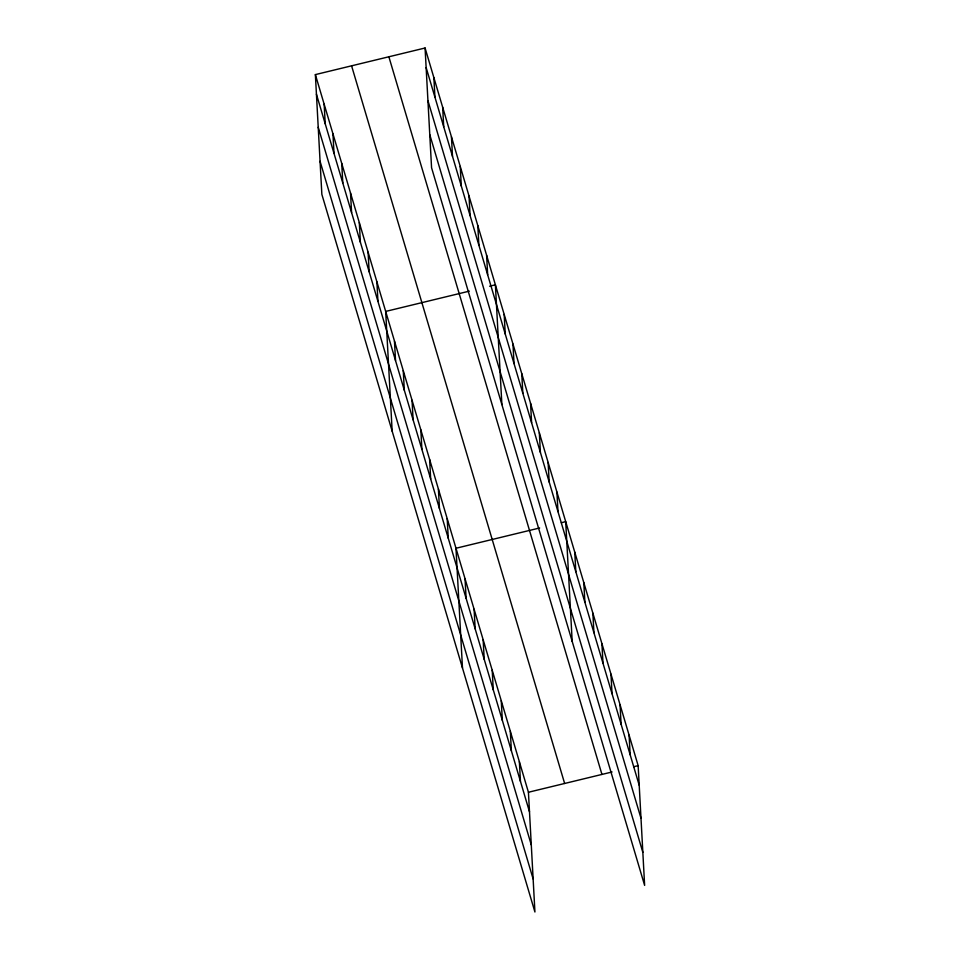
<?xml version="1.0" encoding="UTF-8"?>
<svg xmlns="http://www.w3.org/2000/svg" width="960" height="960" viewBox="0 0 960 960"><rect width="100%" height="100%" fill="white"/><g stroke="black" fill="none" stroke-linecap="round" stroke-linejoin="round"><path stroke-width="1.44" d="M315.372 74.604L528.432 792.252L534.924 912L321.852 194.352L315.372 74.604L425.076 48L638.148 765.648L644.628 885.396L431.568 167.748L425.076 48M469.32 291.144L385.68 311.424L392.16 431.172M489.6 286.224L495.396 284.82L501.876 404.568M539.64 527.976L455.988 548.256L462.48 668.004M561.36 522.708L565.704 521.652L572.184 641.388M528.432 792.252L612.084 771.972M633.804 766.704L638.148 765.648M426.144 67.584L639.204 785.232M427.932 100.632L640.992 818.292M429.78 134.688L642.84 852.348M388.872 56.784L601.944 774.432M351.576 65.82L564.636 783.48M316.428 94.188L529.5 811.836M318.216 127.236L531.288 844.896M320.064 161.292L533.124 878.952M629.088 735.156L630.156 754.74M620.04 704.652L621.096 724.236M610.98 674.148L612.036 693.732M601.92 643.656L602.988 663.24M592.872 613.152L593.928 632.736M583.812 582.648L584.88 602.232M574.764 552.156L575.82 571.728M556.92 492.048L557.976 511.632M548.124 462.444L549.192 482.028M539.34 432.84L540.396 452.424M530.544 403.236L531.612 422.82M521.76 373.632L522.816 393.216M512.976 344.028L514.032 363.612M504.18 314.424L505.248 334.008M519.384 761.76L520.44 781.344M486.6 255.228L487.668 274.8M510.324 731.256L511.38 750.84M477.816 225.624L478.872 245.196M501.264 700.752L502.332 720.336M469.02 196.02L470.088 215.604M492.216 670.26L493.272 689.844M460.236 166.416L461.292 186M483.156 639.756L484.212 659.34M451.452 136.812L452.508 156.396M474.108 609.252L475.164 628.836M442.656 107.208L443.724 126.792M465.048 578.76L466.104 598.332M433.872 77.604L434.928 97.188M447.204 518.652L448.26 538.236M438.408 489.048L439.476 508.632M429.624 459.444L430.68 479.028M420.84 429.84L421.896 449.424M412.044 400.236L413.112 419.82M403.26 370.632L404.316 390.216M394.464 341.028L395.532 360.612M376.896 281.832L377.952 301.404M368.1 252.228L369.168 271.8M359.316 222.624L360.372 242.208M350.52 193.02L351.588 212.604M341.736 163.416L342.792 183M332.952 133.812L334.008 153.396M324.156 104.208L325.224 123.792"/></g></svg>
